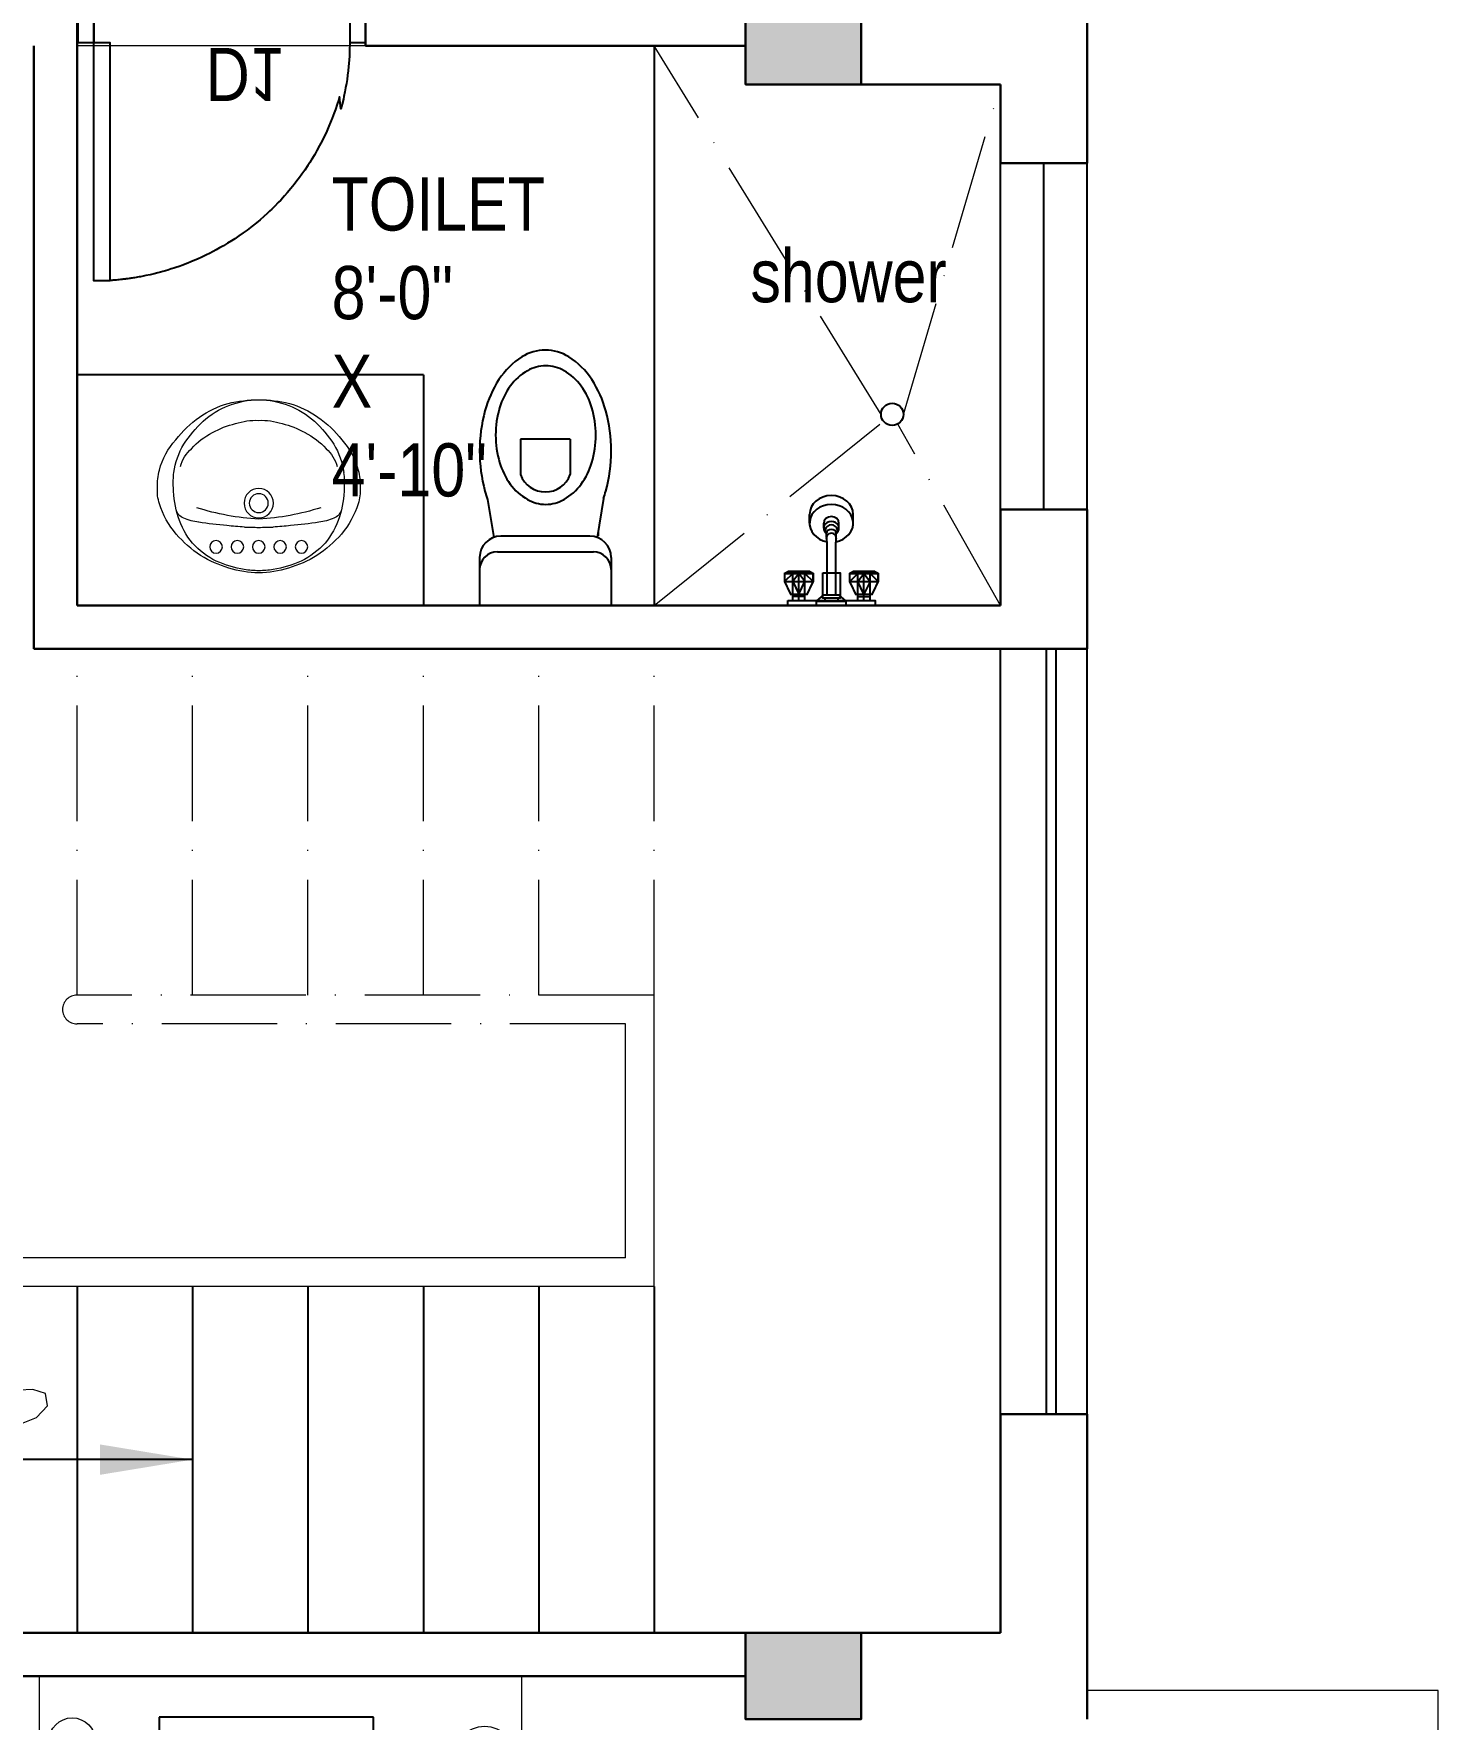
# Model space of a CAD drawing. Extents: x -454308 to 890911, y -14103 to 1343694.
# Drawn here: x 201085.8 to 201231.8, y 655560.3 to 655735.5 of the extents above; entities that cross this region are included whole.
import ezdxf

# ---------------------------------------------------------------- set-up
doc = ezdxf.new("R2010")
doc.units = 0
doc.header["$MEASUREMENT"] = 0
doc.linetypes.add('ACAD_ISO10W100', pattern=[18, 12, -3, 0, -3])
for name, color, linetype in [('A-Door', 144, 'Continuous'), ('ELE', 7, 'Continuous'), ('FUR', 250, 'Continuous'), ('FURNITURE', 250, 'Continuous'), ('PERSONA', 7, 'Continuous'), ('railing', 162, 'Continuous'), ('stair', 135, 'Continuous'), ('WIN', 4, 'Continuous')]:
    doc.layers.add(name, color=color, linetype=linetype)
for name, color, linetype, lineweight in [('A-FURN', 35, 'Continuous', 5), ('A-Wall', 7, 'Continuous', 30), ('AR-FUR', 11, 'Continuous', 9), ('col', 232, 'Continuous', 30), ('Hatch Gris Claro', 9, 'Continuous', 9), ('Muebles', 46, 'Continuous', 0), ('P-SANIT', 53, 'Continuous', 9), ('PERSONAS', 7, 'Continuous', 0), ('sill', 32, 'Continuous', 25), ('TILE', 252, 'Continuous', 0), ('TXT', 42, 'Continuous', 25)]:
    doc.layers.add(name, color=color, linetype=linetype, lineweight=lineweight)
doc.styles.add('AA_03.50', font='ARIALN.TTF', dxfattribs={"height": 8})
doc.styles.get("Standard").update_dxf_attribs({"font": 'stylu.ttf', "height": 7})
doc.dimstyles.new('AA_03.50', dxfattribs={"dimtxt": 9, "dimasz": 3.25, "dimexe": 1.75, "dimexo": 3.375, "dimgap": 0.09, "dimtad": 0, "dimdec": 0, "dimzin": 3, "dimdsep": 46, "dimlunit": 4, "dimtxsty": 'AA_03.50', "dimblk": 'DOTSMALL', "dimcen": 0.09, "dimclre": 7, "dimadec": 0, "dimazin": 0, "dimtfac": 1, "dimtdec": 0, "dimtofl": 0, "dimtmove": 0, "dimatfit": 3, "dimfxl": 1, "dimtolj": 1, "dimtzin": 0, "dimlwd": -1, "dimarcsym": 0})

# ---------------------------------------------------------------- blocks, each defined once
blk = doc.blocks.new('s')
for p, q in [((59167.8, 41466.4), (59167.8, 41456.4)), ((59235.8, 41456.4), (59167.8, 41456.4)), ((59167.8, 41456.4), (59184.8, 41441.4)), ((59218.8, 41441.4), (59184.8, 41441.4)), ((59191.8, 41441.4), (59191.8, 41320.6)), ((59211.8, 41441.4), (59211.8, 41320.6)), ((59235.8, 41456.4), (59218.8, 41441.4)), ((59235.8, 41466.4), (59235.8, 41456.4)), ((59184.3, 41288.4), (59184.3, 41277.4)), ((59190.8, 41309.8), (59190.8, 41301)), ((59212.8, 41309.8), (59212.8, 41301)), ((59219.3, 41288.4), (59219.3, 41277.4)), ((59151.8, 41277.4), (59151.8, 41257.2)), ((59251.8, 41277.4), (59251.8, 41257.2))]:
    blk.add_line(p, q)
for centre, start, end in [((59141.8, 41320.6), 349.3898, 0), ((59261.8, 41320.6), 180, 190.6102)]:
    blk.add_arc(centre, 50, start, end)
for centre, major_axis, ratio, start_param, end_param in [((59201.8, 41277.4), (50, 0), 0.866025, 1.772154, 7.652624), ((59201.8, 41288.4), (17.5, 0), 0.866025, 2.351309, 7.073469), ((59201.8, 41293.4), (14, 0), 0.866025, 2.474568, 6.95021), ((59201.8, 41309.8), (11, 0), 0.875834, 2.978972, 6.445806), ((59201.8, 41301), (11, 0), 0.875834, 3.141593, 6.283185), ((59201.8, 41257.2), (50, 0), 0.866025, 3.141593, 6.283185), ((59201.8, 41277.4), (17.5, 0), 0.866025, 3.141593, 6.283185)]:
    blk.add_ellipse(centre, major_axis=major_axis, ratio=ratio, start_param=start_param, end_param=end_param)
blk = doc.blocks.new('SHOWER MIXER-P')
for p, q in [((-15, -17), (-15, -12)), ((15, -17), (15, -12))]:
    blk.add_line(p, q)
for points in [[(-100, -12), (100, -12), (100, 0), (-100, 0)], [(-20, -75), (20, -75), (20, -17), (-20, -17)]]:
    blk.add_lwpolyline(points, close=True)
blk = doc.blocks.new('EREWRRWE')
at = {"layer": 'FURNITURE'}
for p, q in [((158119.89, 672801.88), (158119.89, 672799.09)), ((158121.15, 672801.46), (158119.89, 672801.46)), ((158119.89, 672799.93), (158120.52, 672801.24)), ((158120.52, 672801.88), (158120.52, 672799.09)), ((158120.52, 672801.24), (158121.15, 672799.93)), ((158121.15, 672801.88), (158121.15, 672799.09)), ((158126.65, 672801.88), (158126.65, 672799.09)), ((158126.65, 672801.46), (158127.91, 672801.46)), ((158127.28, 672801.24), (158126.65, 672799.93)), ((158127.28, 672801.88), (158127.28, 672799.09)), ((158127.91, 672799.93), (158127.28, 672801.24)), ((158127.91, 672801.88), (158127.91, 672799.09)), ((158119.89, 672799.09), (158119.04, 672799.93)), ((158120.52, 672799.09), (158119.89, 672799.93)), ((158121.15, 672799.93), (158120.52, 672799.09)), ((158121.15, 672799.09), (158122, 672799.93)), ((158126.65, 672799.09), (158125.8, 672799.93)), ((158126.65, 672799.93), (158127.28, 672799.09)), ((158127.28, 672799.09), (158127.91, 672799.93)), ((158127.91, 672799.09), (158128.76, 672799.93))]:
    blk.add_line(p, q, dxfattribs=at)
at = {"layer": 'FURNITURE', "const_width": 0.215}
for points in [[(158119.04, 672799.09), (158119.41, 672798.88), (158121.63, 672798.88), (158122, 672799.09), (158122, 672799.93), (158121.37, 672801.24), (158119.67, 672801.24), (158119.04, 672799.93)], [(158128.76, 672799.09), (158128.39, 672798.88), (158126.17, 672798.88), (158125.8, 672799.09), (158125.8, 672799.93), (158126.43, 672801.24), (158128.13, 672801.24), (158128.76, 672799.93)]]:
    blk.add_lwpolyline(points, close=True, dxfattribs=at)
for points in [[(158122, 672799.93), (158119.04, 672799.93)], [(158125.8, 672799.93), (158128.76, 672799.93)], [(158122, 672799.09), (158119.04, 672799.09)], [(158125.8, 672799.09), (158128.76, 672799.09)]]:
    blk.add_lwpolyline(points, dxfattribs=at)
at = {"layer": 'FURNITURE', "xscale": 0.0452994030559635, "yscale": 0.0452994030559635, "zscale": 0.0452994030559635}
blk.add_blockref('SHOWER MIXER-P', (158123.9, 672802.42), dxfattribs=at)
at = {"layer": 'FURNITURE', "extrusion": (0, 0, -1), "xscale": 0.0452994030559635, "yscale": 0.0452994030559635, "zscale": -0.0452994030559635}
blk.add_blockref('s', (-160805.7, 670924.02), dxfattribs=at)
blk = doc.blocks.new('qwewerer')
at = {"layer": 'ELE', "color": 30}
for p, q in [((5777.8647, -153.8252), (5777.8647, -153.9319)), ((5778.0138, -153.8252), (5778.0138, -153.9319)), ((5777.7955, -154.1632), (5778.083, -154.1632)), ((5778.0724, -154.1163), (5777.8062, -154.1163)), ((5777.7423, -154.1802), (5777.7423, -154.3243)), ((5778.1363, -154.1802), (5778.1363, -154.3243)), ((5778.1363, -154.3243), (5777.7423, -154.3243))]:
    blk.add_line(p, q, dxfattribs=at)
for points in [[(5777.9393, -153.5586, 0.142494), (5777.8688, -153.5791, 0.10717), (5777.8, -153.6472, 0.078641), (5777.7582, -153.7405, 0.066012), (5777.7423, -153.8609, 0.066012), (5777.7582, -153.9814, 0.019964), (5777.766, -154.0063, 0.10717)], [(5778.1136, -154.0031, 0.017373), (5778.1203, -153.9814, 0.066012), (5778.1363, -153.8609, 0.066012), (5778.1203, -153.7405, 0.078641), (5778.0786, -153.6472, 0.10717), (5778.0098, -153.5791, 0.142494), (5777.9393, -153.5586, 0.142494)]]:
    blk.add_lwpolyline(points, format="xyb", dxfattribs=at)
blk.add_lwpolyline([(5777.9404, -153.6057, 0.130744), (5777.8857, -153.6203, 0.106529), (5777.8342, -153.6665, 0.083979), (5777.8023, -153.7312, 0.07291), (5777.7903, -153.8133, 0.07291), (5777.8023, -153.8954, 0.083979), (5777.8342, -153.9601, 0.106529), (5777.8857, -154.0063, 0.130744), (5777.9404, -154.0209, 0.130744), (5777.9952, -154.0063, 0.106529), (5778.0466, -153.9601, 0.083979), (5778.0785, -153.8954, 0.07291), (5778.0906, -153.8133, 0.07291), (5778.0785, -153.7312, 0.083979), (5778.0466, -153.6665, 0.106529), (5777.9952, -153.6203, 0.130744)], format="xyb", close=True, dxfattribs=at)
for points in [[(5778.0138, -153.8252), (5777.8647, -153.8252)], [(5777.766, -154.0063), (5777.7846, -154.1201)], [(5778.1136, -154.0031), (5778.0941, -154.1201)]]:
    blk.add_lwpolyline(points, dxfattribs=at)
for centre, radius, start, end in [((5777.9393, -153.9044), 0.0794, 200.2256, 339.7744), ((5777.8062, -154.1802), 0.0639, 90, 180), ((5777.7955, -154.2165), 0.0532, 90, 180), ((5778.0724, -154.1802), 0.0639, 0, 90), ((5778.083, -154.2165), 0.0532, 0, 90)]:
    blk.add_arc(centre, radius, start, end, dxfattribs=at)
at = {"layer": 'TILE', "linetype": 'Continuous', "lineweight": 5}
for p, q in [((5777.8787, -153.9551), (5777.8787, -153.9559)), ((5778.0984, -154.0945), (5778.0984, -154.1148))]:
    blk.add_line(p, q, dxfattribs=at)
blk = doc.blocks.new('OVALIN PLANTA Nº 2')
at = {"layer": 'P-SANIT'}
for centre, radius in [((-0.1016, -0.162), 0.015), ((-0.0508, -0.162), 0.015), ((0, -0.162), 0.015), ((0.0508, -0.162), 0.015), ((0.1016, -0.162), 0.015), ((0, -0.266), 0.035), ((0, -0.266), 0.0225)]:
    blk.add_circle(centre, radius, dxfattribs=at)
for centre, radius, start, end in [((0.0162, -0.3992), 0.3006, 106.8214, 120.9058), ((0.0169, -0.399), 0.2954, 99.9925, 113.5157), ((0.0034, -0.345), 0.2451, 90.7986, 107.628), ((0.0087, -0.4019), 0.297, 91.669, 98.331), ((-0.0034, -0.345), 0.2451, 72.372, 89.2014), ((-0.0087, -0.4019), 0.297, 81.669, 88.331), ((-0.0169, -0.399), 0.2954, 66.4843, 80.0075), ((-0.0162, -0.3992), 0.3006, 59.0942, 73.1786), ((0.0314, -0.3937), 0.3041, 123.9103, 138.5833), ((-0.0092, -0.3099), 0.2037, 116.7862, 136.849), ((0.0092, -0.3099), 0.2037, 43.151, 63.2138), ((-0.0314, -0.3937), 0.3041, 41.4167, 56.0897), ((-0.0417, -0.3252), 0.2039, 139.4152, 162.642), ((0.0027, -0.2979), 0.2049, 141.5769, 161.5925), ((-0.0027, -0.2979), 0.2049, 18.4075, 38.4231), ((0.0417, -0.3252), 0.2039, 17.358, 40.5848), ((0.0391, -0.3064), 0.2422, 162.407, 179.1897), ((-0.1674, -0.2578), 0.03, 111.7839, 166.7564), ((-0.1217, -0.3722), 0.1532, 97.9638, 111.7839), ((0.0328, -0.8211), 0.594, 93.1697, 107.6655), ((0.0716, -1.7537), 1.5482, 95.4652, 97.9638), ((-0.0021, -0.8268), 0.6186, 92.9716, 96.8438), ((-0.0269, 0.1154), 0.3245, 268.7043, 274.7481), ((0.0269, 0.1154), 0.3245, 265.2519, 271.2957), ((-0.0328, -0.8211), 0.594, 72.3345, 86.8303), ((0.0021, -0.8268), 0.6186, 83.1562, 87.0284), ((-0.0716, -1.7537), 1.5482, 82.0362, 84.5348), ((0.1217, -0.3722), 0.1532, 68.2161, 82.0362), ((0.1674, -0.2578), 0.03, 13.2436, 68.2161), ((-0.0391, -0.3064), 0.2422, 0.8103, 17.593), ((-0.1344, -0.2962), 0.1068, 162.642, 183.6576), ((0.1344, -0.2962), 0.1068, 356.3424, 17.358), ((-0.1066, -0.3091), 0.1345, 177.3925, 195.3301), ((-0.0279, -0.3153), 0.1755, 175.9697, 187.6164), ((0.0279, -0.3153), 0.1755, 352.3836, 4.0303), ((0.1066, -0.3091), 0.1345, 344.6699, 2.6075), ((-0.0596, -0.2962), 0.1833, 195.3301, 221.2175), ((-0.0259, -0.3151), 0.1776, 187.6164, 210.8024), ((-0.0995, -0.3288), 0.0902, 195.555, 227.7101), ((0.0995, -0.3288), 0.0902, 312.2899, 344.445), ((0.0259, -0.3151), 0.1776, 329.1976, 352.3836), ((0.0596, -0.2962), 0.1833, 318.7825, 344.6699), ((-0.031, -0.2788), 0.1741, 222.0906, 243.055), ((0.031, -0.2788), 0.1741, 296.945, 317.9094), ((0.0069, -0.2583), 0.2587, 217.8305, 235.1979), ((0.0739, -0.241), 0.3015, 213.186, 226.814), ((-0.01, -0.258), 0.2024, 240.4039, 257.0248), ((0.01, -0.258), 0.2024, 282.9752, 299.5961), ((-0.0739, -0.241), 0.3015, 313.186, 326.814), ((-0.0069, -0.2583), 0.2587, 304.8021, 322.1695), ((-0.0155, -0.2956), 0.2153, 234.441, 254.5665), ((0.0049, -0.306), 0.2069, 228.423, 248.4383), ((-0.0057, -0.3022), 0.1609, 252.0048, 272.03), ((0.0057, -0.3022), 0.1609, 267.97, 287.9952), ((-0.0049, -0.306), 0.2069, 291.5617, 311.577), ((0.0155, -0.2956), 0.2153, 285.4335, 305.559), ((0, -0.2078), 0.3042, 256.1489, 270.0051), ((0.0028, -0.3035), 0.2085, 249.2189, 269.2227), ((-0.0028, -0.3035), 0.2085, 270.7773, 290.7811), ((0, -0.2078), 0.3042, 269.9949, 283.8511)]:
    blk.add_arc(centre, radius, start, end, dxfattribs=at)
blk = doc.blocks.new('cdsaf')
at = {"color": 5}
for p, q in [((1185429.42, 734143.15, 20311.96), (1185429.42, 734106.36, 20311.96)), ((1185431.44, 734143.15, 20311.96), (1185429.42, 734143.15, 20311.96)), ((1185431.44, 734106.36, 20311.96), (1185431.44, 734143.15, 20311.96)), ((1185427.16, 734136.71, 20311.96), (1185427.16, 734111.82, 20311.96)), ((1185429.42, 734136.71, 20311.96), (1185427.16, 734136.71, 20311.96)), ((1185432.29, 734136.71, 20311.96), (1185431.44, 734136.71, 20311.96)), ((1185432.29, 734111.82, 20311.96), (1185432.29, 734136.71, 20311.96)), ((1185427.16, 734111.82, 20311.96), (1185429.42, 734111.82, 20311.96)), ((1185431.44, 734111.82, 20311.96), (1185432.29, 734111.82, 20311.96)), ((1185429.42, 734106.36, 20311.96), (1185431.44, 734106.36, 20311.96))]:
    blk.add_line(p, q, dxfattribs=at)
blk = doc.blocks.new('WEWEEQ')
at = {"layer": 'Muebles'}
blk.add_lwpolyline([(1107845.51, 737873.28), (1107829.48, 737873.28), (1107829.48, 737823.12), (1107845.51, 737823.12)], close=True, dxfattribs=at)
for centre, radius in [((1107838.73, 737869.84), 2.43), ((1107833.71, 737869.19), 0.81), ((1107837.04, 737826.97), 3.24)]:
    blk.add_circle(centre, radius, dxfattribs=at)
at = {"color": 6, "linetype": 'ByBlock', "lineweight": 5, "xscale": 0.8945132207591084, "yscale": 0.8945132207591084, "zscale": 0.8945132207591084, "rotation": 180}
blk.add_blockref('cdsaf', (2168221.49, 1394533.53, 55552.59), dxfattribs=at)
blk = doc.blocks.new('H-1')
at = {"layer": 'PERSONAS'}
for p, q in [((-0.5835, 0.1749), (-0.5899, 0.1684)), ((-0.5899, 0.1684), (-0.5737, 0.1555)), ((-0.5478, 0.1636), (-0.5835, 0.1749)), ((-0.5332, 0.1441), (-0.5478, 0.1636)), ((-0.624, 0.1393), (-0.6288, 0.1295)), ((-0.6288, 0.1295), (-0.5899, 0.1231)), ((-0.5851, 0.1409), (-0.624, 0.1393)), ((-0.5899, 0.1231), (-0.6175, 0.1198)), ((-0.6078, 0.1587), (-0.6143, 0.1506)), ((-0.6143, 0.1506), (-0.5851, 0.1409)), ((-0.5737, 0.1555), (-0.6078, 0.1587)), ((-0.5429, 0.1182), (-0.5332, 0.1425)), ((-0.4927, 0.1474), (-0.5332, 0.1441)), ((-0.4668, 0.1279), (-0.4927, 0.1474)), ((-0.4052, 0.1247), (-0.4668, 0.1279)), ((-0.3728, 0.0988), (-0.4052, 0.1247)), ((-0.6175, 0.1198), (-0.6175, 0.1101)), ((-0.6175, 0.1101), (-0.5802, 0.102)), ((-0.577, 0.0907), (-0.5899, 0.0793)), ((-0.5802, 0.102), (-0.577, 0.0907)), ((-0.5689, 0.0729), (-0.5462, 0.0923)), ((-0.5462, 0.0923), (-0.551, 0.0696)), ((-0.5446, 0.0923), (-0.5429, 0.1182)), ((-0.3241, 0.0389), (-0.3728, 0.0988)), ((-0.5899, 0.0793), (-0.5867, 0.0696)), ((-0.5867, 0.0696), (-0.5689, 0.0729)), ((-0.551, 0.0696), (-0.5397, 0.0534)), ((-0.5397, 0.0534), (-0.5138, 0.0389)), ((-0.5138, 0.0389), (-0.4943, 0.0211)), ((-0.4943, 0.0211), (-0.4862, -0.0211)), ((-0.295, -0.0049), (-0.3241, 0.0389)), ((-0.2626, 0.0194), (-0.3128, 0.0259)), ((-0.248, 0.0178), (-0.2626, 0.0194)), ((-0.2334, 0.0227), (-0.248, 0.0178)), ((-0.188, 0.0194), (-0.2334, 0.0227)), ((-0.1572, 0.0016), (-0.188, 0.0194)), ((-0.1718, 0.013), (-0.0681, 0.0308)), ((-0.1297, -0.0097), (-0.1572, 0.0016)), ((-0.0681, 0.0308), (-0.0308, 0.0227)), ((-0.0308, 0.0227), (0, 0)), ((0, 0), (0, -0.0291)), ((-0.4895, -0.0356), (-0.5138, -0.0567)), ((-0.4862, -0.0211), (-0.4862, -0.0777)), ((-0.3857, -0.0389), (-0.4339, -0.0606)), ((-0.3468, -0.0389), (-0.3857, -0.0389)), ((-0.3047, -0.047), (-0.3468, -0.0389)), ((-0.2869, -0.0486), (-0.295, -0.0049)), ((-0.1345, -0.0437), (-0.1216, -0.0291)), ((-0.1216, -0.0291), (-0.1297, -0.0097)), ((0, -0.0291), (-0.0276, -0.0437)), ((-0.5138, -0.0567), (-0.5267, -0.1004)), ((-0.4862, -0.0777), (-0.4943, -0.1717)), ((-0.4339, -0.0606), (-0.4512, -0.1086)), ((-0.3088, -0.0485), (-0.2885, -0.0632)), ((-0.2664, -0.0675), (-0.3047, -0.047)), ((-0.2869, -0.0777), (-0.295, -0.0858)), ((-0.2885, -0.0632), (-0.2869, -0.0777)), ((-0.2512, -0.1032), (-0.2664, -0.0675)), ((-0.1961, -0.081), (-0.1556, -0.0632)), ((-0.1556, -0.0632), (-0.1345, -0.0437)), ((-0.0956, -0.047), (-0.1378, -0.0534)), ((-0.06, -0.0486), (-0.0956, -0.047)), ((-0.0276, -0.0437), (-0.06, -0.0486)), ((-0.5267, -0.1004), (-0.5284, -0.1441)), ((-0.4512, -0.1086), (-0.4397, -0.1673)), ((-0.295, -0.0858), (-0.3138, -0.0874)), ((-0.3138, -0.0874), (-0.2869, -0.0907)), ((-0.2869, -0.0907), (-0.269, -0.0988)), ((-0.269, -0.0988), (-0.2642, -0.1134)), ((-0.2642, -0.1134), (-0.269, -0.1312)), ((-0.2361, -0.108), (-0.2512, -0.1032)), ((-0.2279, -0.1166), (-0.2361, -0.108)), ((-0.2339, -0.1274), (-0.2279, -0.1166)), ((-0.2335, -0.1035), (-0.2318, -0.0972)), ((-0.2318, -0.0972), (-0.1961, -0.081)), ((-0.5284, -0.1441), (-0.5332, -0.1765)), ((-0.2771, -0.1571), (-0.2869, -0.1797)), ((-0.269, -0.1312), (-0.2771, -0.1571)), ((-0.2604, -0.1727), (-0.254, -0.1452)), ((-0.254, -0.1452), (-0.2502, -0.135)), ((-0.2502, -0.135), (-0.2339, -0.1274)), ((-0.2464, -0.2008), (-0.2406, -0.1351)), ((-0.6499, -0.1959), (-0.6548, -0.2186)), ((-0.6305, -0.1862), (-0.6499, -0.1959)), ((-0.5835, -0.1878), (-0.6305, -0.1862)), ((-0.5705, -0.183), (-0.5997, -0.2008)), ((-0.5332, -0.1733), (-0.5705, -0.183)), ((-0.5332, -0.1765), (-0.5332, -0.2121)), ((-0.4943, -0.1717), (-0.4878, -0.2235)), ((-0.4397, -0.1673), (-0.4089, -0.1883)), ((-0.4089, -0.1883), (-0.3533, -0.1959)), ((-0.3533, -0.1959), (-0.2917, -0.1895)), ((-0.2869, -0.1797), (-0.3047, -0.1895)), ((-0.2917, -0.1895), (-0.2604, -0.1727)), ((-0.6548, -0.2186), (-0.6402, -0.2397)), ((-0.6402, -0.2397), (-0.6062, -0.2494)), ((-0.5997, -0.2008), (-0.6224, -0.2202)), ((-0.6224, -0.2202), (-0.6078, -0.2445)), ((-0.5332, -0.2121), (-0.5089, -0.2316)), ((-0.4878, -0.2235), (-0.4392, -0.285)), ((-0.2561, -0.2575), (-0.2464, -0.2008)), ((-0.6078, -0.2445), (-0.5721, -0.2591)), ((-0.5721, -0.2591), (-0.5154, -0.2623)), ((-0.5154, -0.2623), (-0.4522, -0.2721)), ((-0.2561, -0.3028), (-0.2561, -0.2575)), ((-0.1151, -0.2704), (-0.1556, -0.285)), ((-0.107, -0.2818), (-0.1151, -0.2704)), ((-0.4392, -0.285), (-0.3679, -0.3433)), ((-0.2561, -0.3012), (-0.2626, -0.3287)), ((-0.201, -0.3109), (-0.2561, -0.3028)), ((-0.1831, -0.3125), (-0.201, -0.3109)), ((-0.1848, -0.3449), (-0.1831, -0.3174)), ((-0.1556, -0.285), (-0.1831, -0.3125)), ((-0.1361, -0.3077), (-0.1264, -0.298)), ((-0.0648, -0.3158), (-0.1361, -0.3077)), ((-0.1264, -0.298), (-0.107, -0.2818)), ((-0.0648, -0.3255), (-0.0648, -0.3158)), ((-0.3809, -0.3401), (-0.3695, -0.3757)), ((-0.3679, -0.3433), (-0.3809, -0.3401)), ((-0.2626, -0.3287), (-0.2966, -0.3498)), ((-0.2496, -0.3724), (-0.1929, -0.3595)), ((-0.1977, -0.3611), (-0.1848, -0.3449)), ((-0.1929, -0.3595), (-0.1491, -0.3757)), ((-0.094, -0.3514), (-0.0697, -0.3482)), ((-0.0827, -0.353), (-0.094, -0.3514)), ((-0.0875, -0.3303), (-0.0648, -0.3255)), ((-0.0665, -0.3352), (-0.0875, -0.3303)), ((-0.0859, -0.3644), (-0.0827, -0.353)), ((-0.0697, -0.3482), (-0.0665, -0.3352)), ((-0.3695, -0.3757), (-0.3225, -0.3886)), ((-0.3225, -0.3886), (-0.2496, -0.3724)), ((-0.1491, -0.3757), (-0.1086, -0.3838)), ((-0.1199, -0.3676), (-0.0859, -0.3644)), ((-0.0989, -0.3724), (-0.1199, -0.3676)), ((-0.1086, -0.3838), (-0.0989, -0.3724))]:
    blk.add_line(p, q, dxfattribs=at)
blk = doc.blocks.new('_DotSmall')
at = {"color": 0, "linetype": 'ByBlock', "const_width": 0.5}
blk.add_lwpolyline([(-0.0625, 0, 1), (0.0625, 0, 1)], format="xyb", close=True, dxfattribs=at)
blk = doc.blocks.new('colummn')
at = {"layer": 'Hatch Gris Claro'}
blk.add_hatch(color=256, dxfattribs=at).paths.add_polyline_path([(154558.64, 675547.17), (154567.64, 675547.17), (154567.64, 675559.17), (154558.64, 675559.17)])
at = {"layer": 'col'}
blk.add_lwpolyline([(154558.64, 675547.17), (154567.64, 675547.17), (154567.64, 675559.17), (154558.64, 675559.17), (154558.64, 675547.17)], dxfattribs=at)
blk = doc.blocks.new('RERWRER')
at = {"layer": 'col', "rotation": 89.99999999999997}
for p in [(839232.66, 518240.02), (839232.66, 518070.03)]:
    blk.add_blockref('colummn', p, dxfattribs=at)

msp = doc.modelspace()

# ---------------------------------------------------------------- linework, layer by layer
at = {"layer": 'A-Door'}
for points in [[(201090.438, 655738.937), (201090.438, 655734.618), (201092.099, 655734.618), (201092.099, 655736.279)], [(201118.678, 655736.279), (201118.678, 655734.618), (201118.664, 655733.748), (201118.644, 655733.265), (201118.615, 655732.788), (201118.563, 655732.147), (201118.514, 655731.674), (201118.46, 655731.222), (201118.401, 655730.792), (201118.335, 655730.361), (201118.261, 655729.927), (201118.181, 655729.502), (201118.084, 655729.031), (201118.02, 655728.738), (201117.899, 655728.231), (201117.77, 655727.73), (201117.617, 655728.982), (201117.501, 655728.596), (201117.379, 655728.209), (201117.201, 655727.68), (201117.073, 655727.319), (201116.86, 655726.757), (201116.702, 655726.359), (201116.527, 655725.942), (201116.379, 655725.604), (201116.222, 655725.257), (201115.995, 655724.779), (201115.811, 655724.409), (201115.552, 655723.91), (201115.274, 655723.403), (201115.04, 655722.994), (201114.689, 655722.411), (201114.528, 655722.155), (201114.32, 655721.833), (201114.012, 655721.375), (201113.722, 655720.961), (201113.466, 655720.609), (201113.188, 655720.24), (201112.904, 655719.876), (201112.572, 655719.466), (201112.175, 655718.998), (201111.918, 655718.707), (201111.507, 655718.257), (201111.249, 655717.986), (201110.893, 655717.622), (201110.587, 655717.321), (201110.346, 655717.091), (201110.096, 655716.858), (201109.756, 655716.55), (201109.364, 655716.208), (201108.978, 655715.885), (201108.531, 655715.526), (201108.019, 655715.133), (201107.616, 655714.838), (201107.175, 655714.527), (201106.731, 655714.228), (201106.412, 655714.021), (201105.984, 655713.753), (201105.559, 655713.498), (201105.159, 655713.268), (201104.793, 655713.065), (201104.48, 655712.897), (201104.116, 655712.709), (201103.804, 655712.554), (201103.513, 655712.413), (201103.24, 655712.286), (201102.919, 655712.14), (201102.677, 655712.033), (201102.428, 655711.927), (201102.159, 655711.815), (201101.86, 655711.695), (201101.595, 655711.592), (201101.336, 655711.494), (201100.949, 655711.354), (201100.949, 655711.354), (201100.625, 655711.242), (201100.388, 655711.163), (201100.141, 655711.084), (201100.141, 655711.084), (201099.766, 655710.967), (201099.527, 655710.897), (201099.527, 655710.897), (201099.261, 655710.821), (201099.261, 655710.821), (201099.013, 655710.753), (201099.013, 655710.753), (201098.752, 655710.684), (201098.752, 655710.684), (201098.354, 655710.584), (201098.354, 655710.584), (201097.945, 655710.489), (201097.945, 655710.489), (201097.508, 655710.394), (201097.07, 655710.307), (201096.922, 655710.279), (201096.812, 655710.259), (201096.631, 655710.227), (201096.496, 655710.204), (201096.304, 655710.172), (201096.212, 655710.158), (201096.063, 655710.135), (201095.978, 655710.122), (201095.876, 655710.107), (201095.749, 655710.089), (201095.634, 655710.074), (201095.554, 655710.063), (201095.46, 655710.051), (201095.368, 655710.039), (201095.264, 655710.027), (201095.149, 655710.013), (201095.033, 655710), (201094.845, 655709.98), (201094.7, 655709.965), (201094.57, 655709.953), (201094.412, 655709.938), (201094.332, 655709.932), (201094.224, 655709.923), (201094.093, 655709.913), (201093.977, 655709.904), (201093.882, 655709.904), (201093.76, 655709.838), (201092.099, 655709.838), (201092.099, 655738.937)], [(201118.678, 655738.937), (201118.678, 655734.618), (201120.339, 655734.618), (201120.339, 655738.937)], [(201092.099, 655737.94), (201092.099, 655734.618), (201093.76, 655734.618), (201093.76, 655709.838)]]:
    msp.add_lwpolyline(points, dxfattribs=at)
at = {"layer": 'A-Wall'}
for p, q in [((201090.339, 655676.082), (201090.339, 655739.271)), ((201120.339, 655734.284), (201120.339, 655739.271)), ((201195.339, 655739.271), (201195.339, 655722.076)), ((201085.839, 655671.582), (201085.839, 655734.284)), ((201159.827, 655734.284), (201120.339, 655734.284)), ((201186.339, 655730.271), (201171.827, 655730.271)), ((201186.339, 655730.271), (201186.339, 655722.076)), ((201186.339, 655722.076), (201195.339, 655722.076)), ((201186.339, 655686.076), (201186.339, 655676.082)), ((201186.339, 655686.076), (201195.339, 655686.076)), ((201195.339, 655686.076), (201195.339, 655671.582)), ((201186.339, 655676.082), (201090.339, 655676.082)), ((201195.339, 655671.582), (201085.839, 655671.582)), ((201186.339, 655592.021), (201186.339, 655569.277)), ((201195.339, 655592.021), (201186.339, 655592.021)), ((201195.339, 655592.021), (201195.339, 655560.277)), ((201159.827, 655569.277), (201066.339, 655569.277)), ((201171.827, 655569.277), (201186.339, 655569.277)), ((201159.827, 655564.777), (201066.339, 655564.777))]:
    msp.add_line(p, q, dxfattribs=at)
at = {"layer": 'AR-FUR'}
msp.add_line((201120.339, 655734.284), (201090.339, 655734.284), dxfattribs=at)
at = {"layer": 'FUR'}
for p, q in [((201150.339, 655734.284), (201150.339, 655676.082)), ((201126.339, 655700.082), (201090.339, 655700.082)), ((201126.339, 655700.082), (201126.339, 655676.082))]:
    msp.add_line(p, q, dxfattribs=at)
at = {"layer": 'FUR', "linetype": 'ACAD_ISO10W100', "lineweight": 0}
for p, q in [((201173.911, 655695.969), (201150.339, 655734.284)), ((201176.238, 655695.969), (201186.339, 655730.271)), ((201150.339, 655676.082), (201174.167, 655695.24)), ((201186.339, 655676.082), (201175.648, 655694.956))]:
    msp.add_line(p, q, dxfattribs=at)
at = {"layer": 'FUR'}
msp.add_circle((201175.074, 655695.969), 1.164, dxfattribs=at)
at = {"layer": 'railing', "linetype": 'ACAD_ISO10W100', "lineweight": 0}
for p, q in [((201150.339, 655635.582), (201090.339, 655635.582)), ((201147.339, 655632.582), (201090.339, 655632.582))]:
    msp.add_line(p, q, dxfattribs=at)
at = {"layer": 'railing', "lineweight": 0}
for p, q in [((201150.339, 655605.277), (201150.339, 655635.582)), ((201147.339, 655608.277), (201147.339, 655632.582)), ((201147.339, 655608.277), (201066.339, 655608.277)), ((201150.339, 655605.277), (201066.339, 655605.277))]:
    msp.add_line(p, q, dxfattribs=at)
at = {"layer": 'railing', "lineweight": 0, "ltscale": 9}
for p, q in [((201231.827, 655563.277), (201195.339, 655563.277)), ((201231.827, 655392.284), (201231.827, 655563.277))]:
    msp.add_line(p, q, dxfattribs=at)
at = {"layer": 'railing', "linetype": 'ACAD_ISO10W100', "lineweight": 0}
msp.add_arc((201090.339, 655634.082), 1.5, 90, 270, dxfattribs=at)
at = {"layer": 'sill'}
for p, q in [((201186.339, 655686.076), (201186.339, 655722.076)), ((201195.339, 655686.076), (201195.339, 655722.076)), ((201186.339, 655592.021), (201186.339, 655671.582)), ((201195.339, 655592.021), (201195.339, 655671.582))]:
    msp.add_line(p, q, dxfattribs=at)
at = {"layer": 'stair', "linetype": 'ACAD_ISO10W100', "lineweight": 0}
for p, q in [((201090.339, 655635.582), (201090.339, 655671.582)), ((201102.339, 655635.582), (201102.339, 655671.582)), ((201114.339, 655635.582), (201114.339, 655671.582)), ((201126.339, 655635.582), (201126.339, 655671.582)), ((201138.339, 655635.582), (201138.339, 655671.582)), ((201150.339, 655635.582), (201150.339, 655671.582))]:
    msp.add_line(p, q, dxfattribs=at)
at = {"layer": 'stair'}
for p, q in [((201090.339, 655605.277), (201090.339, 655569.277)), ((201102.339, 655605.277), (201102.339, 655569.277)), ((201114.339, 655605.277), (201114.339, 655569.277)), ((201126.339, 655605.277), (201126.339, 655569.277)), ((201138.339, 655605.277), (201138.339, 655569.277)), ((201150.339, 655605.277), (201150.339, 655569.277))]:
    msp.add_line(p, q, dxfattribs=at)
at = {"layer": 'WIN'}
for p, q in [((201190.839, 655686.076), (201190.839, 655722.076)), ((201191.083, 655671.582), (201191.083, 655592.021)), ((201192.083, 655671.582), (201192.083, 655592.021))]:
    msp.add_line(p, q, dxfattribs=at)

# ---------------------------------------------------------------- block references
at = {"layer": 'A-FURN', "xscale": -43.70907628337813, "yscale": 43.70907628337773, "zscale": 43.70907628337777, "rotation": 190.2260949494976}
msp.add_blockref('H-1', (201087.274, 655592.887), dxfattribs=at)
at = {"layer": 'A-Wall', "xscale": -1, "rotation": 180}
msp.add_blockref('EREWRRWE', (43044.851, 1328478.505), dxfattribs=at)
at = {"layer": 'col', "xscale": -1, "rotation": 180}
msp.add_blockref('RERWRER', (37486.342, 1328367.943), dxfattribs=at)
at = {"layer": 'ELE', "xscale": 34.69827985391021, "yscale": 34.69827985391021, "zscale": 34.69827985391021}
msp.add_blockref('qwewerer', (654.466, 661030.87), dxfattribs=at)
at = {"layer": 'P-SANIT', "xscale": -43.70907628163695, "yscale": 43.70907628163695, "zscale": 43.70907628163695, "rotation": 180}
msp.add_blockref('OVALIN PLANTA Nº 2', (201109.23, 655675.109), dxfattribs=at)
at = {"layer": 'PERSONA', "linetype": 'ByBlock', "rotation": 90}
msp.add_blockref('WEWEEQ', (938959.678, -452280.732), dxfattribs=at)

# ---------------------------------------------------------------- texts
at = {"layer": 'TXT', "lineweight": 25, "extrusion": (0, 0, -1), "insert": (201103.723, 655728.536), "char_height": 5.52888, "width": 0.19631, "attachment_point": 1, "text_direction": (1, 0, 0)}
msp.add_mtext('{\\fArial Narrow|b0|i0|c0|p34;D1}', dxfattribs=at)
at = {"layer": 'TXT', "lineweight": 25, "char_height": 5.52888, "width": 0.19631, "attachment_point": 1}
for s, insert in [('{\\fArial Narrow|b0|i0|c0|p34;   TOILET\\P8\'-0" X 4\'-10"}', (201116.803, 655720.611)), ('{\\fArial Narrow|b0|i0|c0|p34;shower}', (201160.331, 655713.155))]:
    msp.add_mtext(s, dxfattribs=dict(at, insert=insert))

# ---------------------------------------------------------------- leaders
at = {"layer": 'stair'}
msp.add_leader([(201102.339, 655587.277), (201061.429, 655587.277)], dimstyle='AA_03.50', override={"dimscale": 96, "dimtxt": 8, "dimasz": 0.1, "dimexe": 0.5, "dimgap": 0.09, "dimtad": 0, "dimdec": 1, "dimtdec": 1, "dimfxl": 0.1}, dxfattribs=at)

doc.saveas('drawing.dxf')
